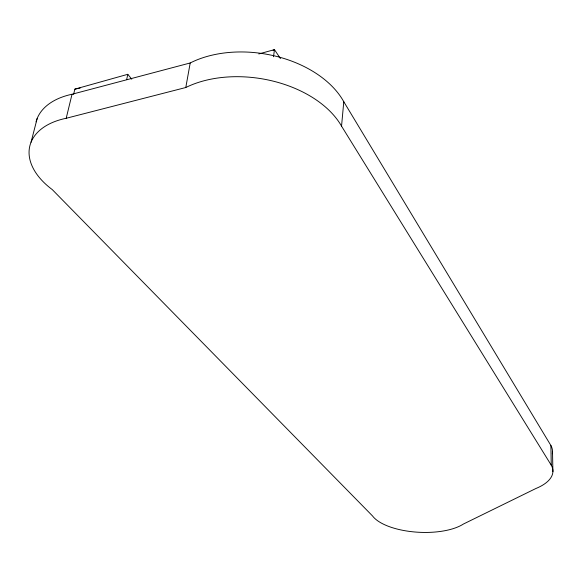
<?xml version="1.0" encoding="UTF-8"?>
<svg xmlns="http://www.w3.org/2000/svg" width="582" height="582" viewBox="0 0 582 582"><rect width="100%" height="100%" fill="white"/><g stroke="black" fill="none" stroke-linecap="round" stroke-linejoin="round"><path stroke-width="0.87" d="M72.023 94.255L66.203 118.277A76.184 45.403 13.8 0 0 52.249 189.579L372.553 515.972A50.19 20.646 2.8 0 0 414.559 531.97A50.19 20.646 2.8 0 0 463.381 524.055L535.964 488.473A56.061 24.575 1.2 0 0 551.256 465.193L341.547 126.156L343.787 101.734A96.692 63.467 9.5 0 0 190.212 62.965L72.023 94.255A75.238 45.956 14.2 0 0 36.062 121.842M273.511 56.738L274.464 49.63L258.808 53.937M66.203 118.277L185.789 87.511L190.212 62.965M126.658 79.618L127.793 74.307L74.86 89.141L73.594 94.393M31.042 142.226L37.161 118.532M273.06 50.401L274.464 49.63L280.466 58.607M74.86 89.141L80.2 88.028M127.793 74.307L131.765 79.188M343.787 101.734L550.892 445.506A55.559 25.062 1.1 0 1 552.333 453.727M552.529 452.09L552.9 471.66M550.892 445.506L551.256 465.193M185.789 87.511A97.958 62.754 9.3 0 1 341.547 126.156"/></g></svg>
